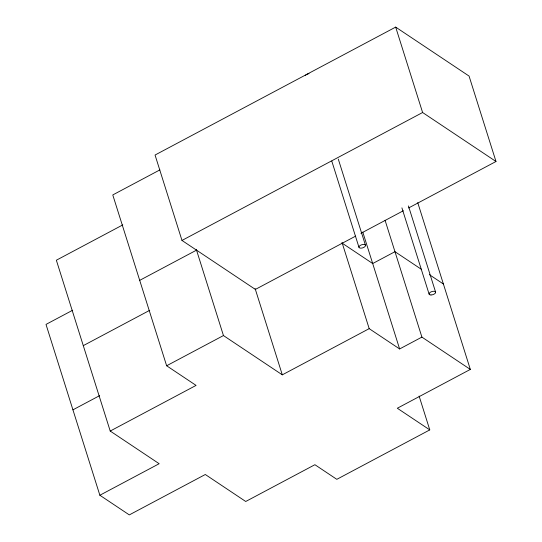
<?xml version="1.0" encoding="UTF-8"?>
<svg xmlns="http://www.w3.org/2000/svg" width="542" height="542" viewBox="0 0 542 542"><rect width="100%" height="100%" fill="white"/><g stroke="black" fill="none" stroke-linecap="round" stroke-linejoin="round"><path stroke-width="0.81" d="M408.566 207.979L495.998 161.496L469.067 76.076L395.674 27.1L155.053 155.032L181.983 240.445L255.377 289.421L355.694 236.088M159.876 169.897L112.777 194.937L166.638 365.769L196.068 385.403L110.216 431.053L56.354 260.221L122.797 224.896M181.983 240.445L422.604 112.512L495.998 161.496M72.689 310.227L46.002 324.414L99.864 495.246L129.314 514.9L205.303 474.501L245.729 501.486L314.902 464.711L336.812 479.331L429.779 429.901L419.108 396.06M139.707 280.349L196.522 250.147M83.285 345.633L149.727 310.309M360.918 233.311L403.336 210.757M72.933 409.833L99.62 395.646M166.638 365.769L223.453 335.559L282.307 374.84L369.19 328.648L399.623 348.953L421.906 337.104L470.327 369.42L397.32 408.241L429.779 429.901M99.864 495.246L159.165 463.715L110.216 431.053M421.642 269.489L394.976 251.691L372.693 263.541L342.259 243.229M429.359 274.638L443.397 284.008M395.674 27.1L422.604 112.512M417.733 202.62L470.327 369.42M408.431 205.906L435.612 292.124M401.913 207.877L429.101 294.096M385.064 220.269L421.906 337.104M362.781 232.112L399.623 348.953M338.289 159.097L365.477 245.323A3.401 1.633 -17.5 0 1 360.843 248.168A3.401 1.633 -17.5 0 1 360.328 245.37A3.401 1.633 -17.5 0 1 365.491 245.377M331.779 161.069L358.96 247.287M342.009 242.423L369.19 328.648M255.126 288.615L282.307 374.84M196.272 249.34L223.453 335.559M305.261 75.65A3.401 1.633 -17.5 0 1 308.994 73.665M430.978 294.977A3.401 1.633 -17.5 0 0 435.626 292.185A3.401 1.633 -17.5 0 0 430.47 292.179A3.401 1.633 -17.5 0 0 430.978 294.977"/></g></svg>
